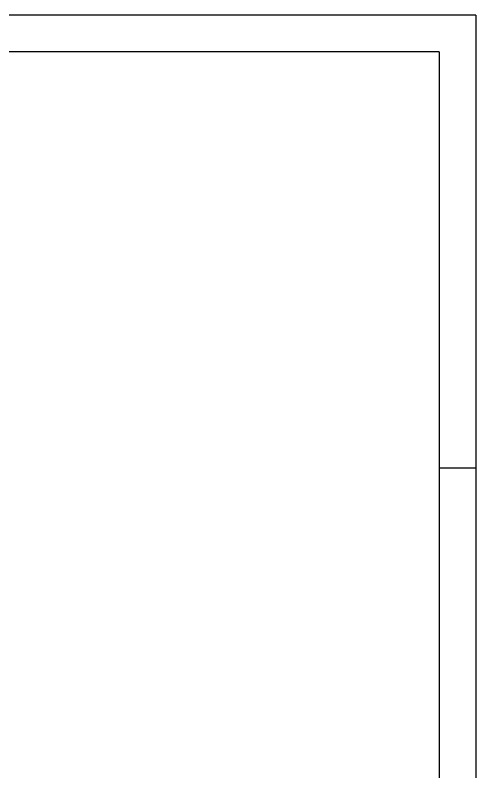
# Model space of a CAD drawing. Header units: millimetres. Extents: x 178 to 457, y 838 to 920.
# Drawn here: x 307.58 to 320.1, y 885.76 to 906.31 of the extents above; entities that cross this region are included whole.
import ezdxf

# ---------------------------------------------------------------- set-up
doc = ezdxf.new("R2010")
doc.units = ezdxf.units.MM
doc.layers.add('Alvenaria', color=7, linetype='Continuous')
doc.layers.add('Paredebaix', color=4, linetype='Continuous')

msp = doc.modelspace()

# ---------------------------------------------------------------- linework, layer by layer
at = {"layer": 'Alvenaria'}
for q in [(263.1989742, 905.3116825), (319.0989742, 865.3116825)]:
    msp.add_line((319.0989742, 905.3116825), q, dxfattribs=at)
at = {"layer": 'Paredebaix'}
for p, q in [((320.0989742, 906.3116825), (260.6989742, 906.3116825)), ((320.0989742, 906.3116825), (320.0989742, 864.3116825)), ((320.0989742, 894.0116825), (319.0989742, 894.0116825))]:
    msp.add_line(p, q, dxfattribs=at)

doc.saveas('drawing.dxf')
